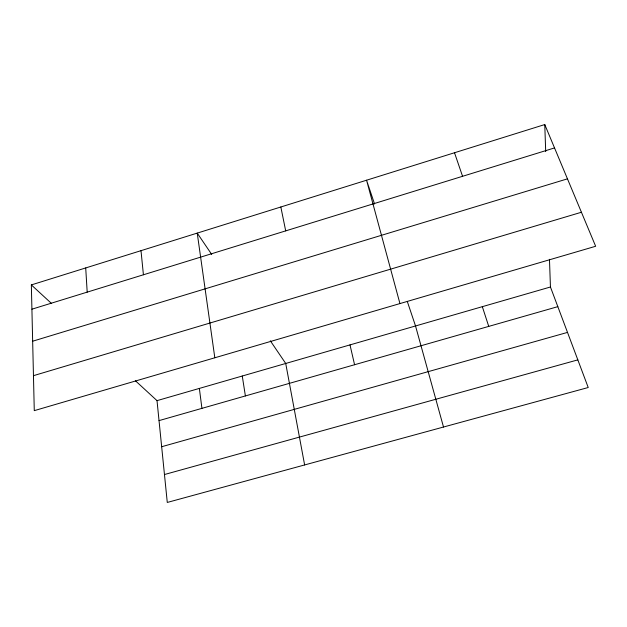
<?xml version="1.0" encoding="UTF-8"?>
<svg xmlns="http://www.w3.org/2000/svg" width="627" height="627" viewBox="0 0 627 627"><rect width="100%" height="100%" fill="white"/><g stroke="black" fill="none" stroke-linecap="round" stroke-linejoin="round"><path stroke-width="0.94" d="M31.35 284.917L544.761 124.554L595.65 246.27L34.273 410.646L31.35 284.917L51.398 303.382M31.914 309.189L554.527 147.925M32.659 341.213L567.459 178.844M33.458 375.675L581.425 212.247M135.487 380.824L157.016 400.645L550.443 286.994L549.471 259.312M159.031 420.615L557.826 306.65M161.664 446.73L567.506 332.404M164.462 474.537L577.835 359.874M211.714 254.444L197.231 233.103L214.818 357.774M270.323 340.79L285.716 363.464L304.628 464.944M550.443 286.994L588.22 387.517L167.276 502.446L157.016 400.645M454.512 152.745L462.561 176.305M374.554 203.994L366.56 180.215L399.94 303.57M407.354 301.634L415.529 325.969L443.508 427.026M482.328 306.666L488.739 326.393M349.999 344.897L354.576 364.734M280.833 206.988L285.7 230.877M242.265 376.02L245.392 395.935M199.362 388.411L201.925 408.357M140.997 250.667L143.418 274.783M85.711 267.933L87.192 292.135M544.761 124.554L545.702 151.601"/></g></svg>
